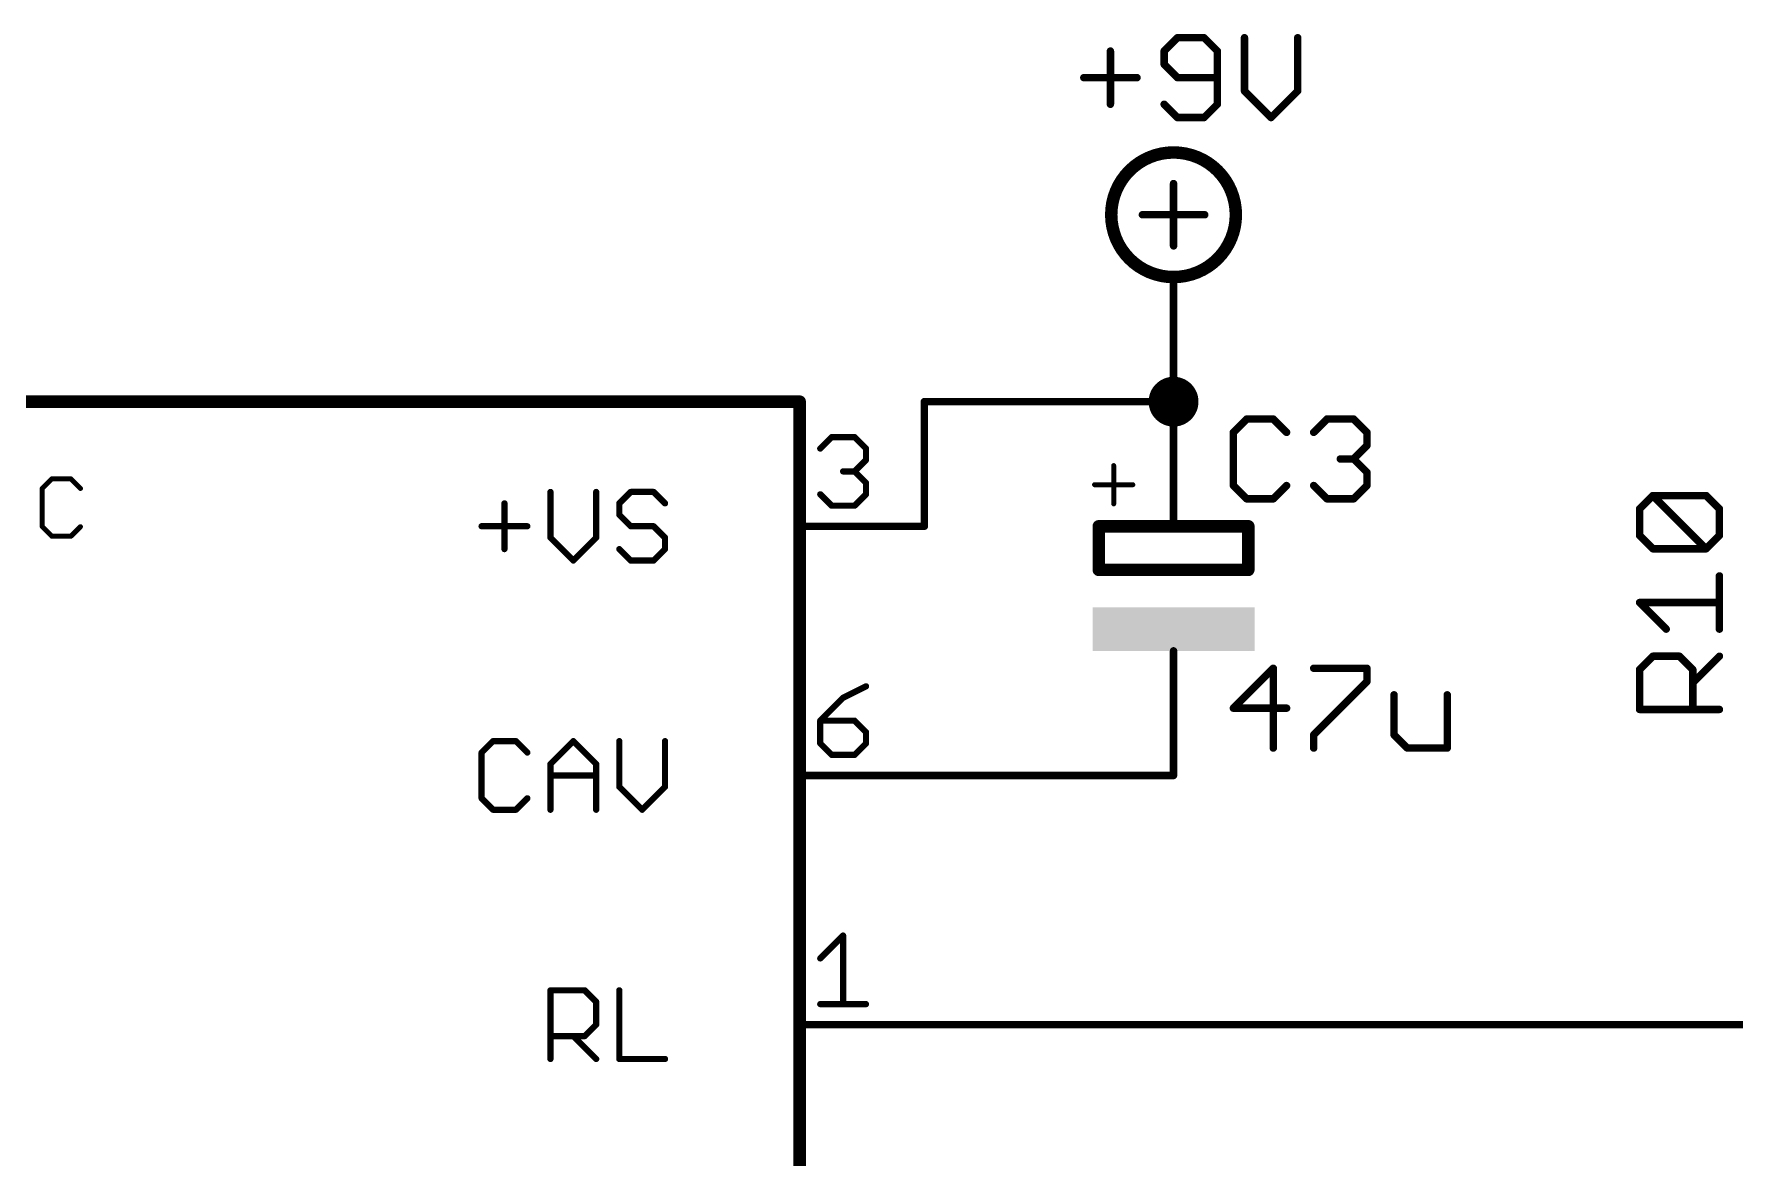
# Model space of a CAD drawing. Extents: x -44 to 217, y -56 to 126.
# Drawn here: x 70.75 to 105.42, y 22.68 to 45.59 of the extents above; entities that cross this region are included whole.
import ezdxf

# ---------------------------------------------------------------- set-up
doc = ezdxf.new("R2010")
doc.units = 0
for name, color, linetype in [('91', 94, 'CONTINUOUS'), ('94', 14, 'CONTINUOUS'), ('95', 251, 'CONTINUOUS'), ('96', 251, 'CONTINUOUS')]:
    doc.layers.add(name, color=color, linetype=linetype)

# ---------------------------------------------------------------- blocks, each defined once
blk = doc.blocks.new('RECT')
blk.add_solid([(-0.5, -0.5), (0.5, -0.5), (-0.5, 0.5), (0.5, 0.5)])

msp = doc.modelspace()

# ---------------------------------------------------------------- linework, layer by layer
at = {"layer": '91'}
for points, const_width in [([(93.98, 37.846, 1), (93.98, 38.354, 1), (93.98, 37.846)], 0.508), ([(88.9381, 38.1, 1), (88.8619, 38.1)], 0.0762), ([(88.9, 38.1381, 1), (88.9, 38.0619)], 0.0762), ([(93.98, 38.0619, 1), (93.98, 38.1381)], 0.0762), ([(88.8619, 35.56, 1), (88.9381, 35.56)], 0.0762), ([(88.9, 30.5181, 1), (88.9, 30.4419)], 0.0762), ([(93.98, 30.4419, 1), (93.98, 30.5181)], 0.0762), ([(88.9, 25.4381, 1), (88.9, 25.3619)], 0.0762)]:
    msp.add_lwpolyline(points, format="xyb", dxfattribs=dict(at, const_width=const_width))
at = {"layer": '91', "const_width": 0.1524}
for points in [[(88.9, 35.56), (88.9, 38.1)], [(88.9, 38.1), (93.98, 38.1)], [(88.9, 30.48), (93.98, 30.48)], [(88.9, 25.4), (106.68, 25.4)]]:
    msp.add_lwpolyline(points, dxfattribs=at)
at = {"layer": '94'}
for points, const_width in [([(93.98, 40.64, 1), (93.98, 43.18, 1), (93.98, 40.64)], 0.254), ([(94.0181, 42.545, 1), (93.9419, 42.545)], 0.0762), ([(93.345, 41.9481, 1), (93.345, 41.8719)], 0.0762), ([(94.615, 41.8719, 1), (94.615, 41.9481)], 0.0762), ([(93.9419, 41.275, 1), (94.0181, 41.275)], 0.0762), ([(94.0181, 40.64, 1), (93.9419, 40.64)], 0.0762), ([(86.4235, 38.1, 1), (86.2965, 38.1)], 0.127), ([(86.36, 38.0365, 1), (86.36, 38.1635)], 0.127), ([(94.0181, 38.1, 1), (93.9419, 38.1)], 0.0762), ([(93.9419, 38.1, 1), (94.0181, 38.1)], 0.0762), ([(92.7857, 36.7968, 1), (92.7349, 36.7968)], 0.0508), ([(71.1167, 36.5516, 1), (71.1167, 36.5008)], 0.0508), ([(71.1346, 36.5082, 1), (71.0987, 36.5442)], 0.0508), ([(71.5244, 36.5442, 1), (71.4885, 36.5082)], 0.0508), ([(71.5065, 36.5008, 1), (71.5065, 36.5516)], 0.0508), ([(92.3705, 36.4324, 1), (92.3705, 36.3816)], 0.0508), ([(93.1501, 36.3816, 1), (93.1501, 36.4324)], 0.0508), ([(70.9038, 36.3493, 1), (70.9397, 36.3133)], 0.0508), ([(70.9472, 36.3313, 1), (70.8964, 36.3313)], 0.0508), ([(71.6834, 36.3133, 1), (71.7193, 36.3493)], 0.0508), ([(92.7349, 36.0172, 1), (92.7857, 36.0172)], 0.0508), ([(70.9397, 35.5697, 1), (70.9038, 35.5337)], 0.0508), ([(70.8964, 35.5517, 1), (70.9472, 35.5517)], 0.0508), ([(71.1167, 35.3822, 1), (71.1167, 35.3314)], 0.0508), ([(71.0987, 35.3388, 1), (71.1346, 35.3748)], 0.0508), ([(71.4885, 35.3748, 1), (71.5244, 35.3388)], 0.0508), ([(71.5065, 35.3314, 1), (71.5065, 35.3822)], 0.0508), ([(71.7193, 35.5337, 1), (71.6834, 35.5697)], 0.0508), ([(86.36, 35.5981, 1), (86.36, 35.5219)], 0.0762), ([(88.9, 35.5219, 1), (88.9, 35.5981)], 0.0762), ([(92.5195, 35.56, 1), (92.3925, 35.56)], 0.127), ([(92.456, 35.6235, 1), (92.456, 35.4965)], 0.127), ([(93.9419, 35.56, 1), (94.0181, 35.56)], 0.0762), ([(95.5675, 35.56, 1), (95.4405, 35.56)], 0.127), ([(95.504, 35.4965, 1), (95.504, 35.6235)], 0.127), ([(92.456, 34.7345, 1), (92.456, 34.6075)], 0.127), ([(92.3925, 34.671, 1), (92.5195, 34.671)], 0.127), ([(95.4405, 34.671, 1), (95.5675, 34.671)], 0.127), ([(95.504, 34.6075, 1), (95.504, 34.7345)], 0.127), ([(94.0181, 33.02, 1), (93.9419, 33.02)], 0.0762), ([(86.36, 30.5181, 1), (86.36, 30.4419)], 0.0762), ([(88.9, 30.4419, 1), (88.9, 30.5181)], 0.0762), ([(93.9419, 30.48, 1), (94.0181, 30.48)], 0.0762), ([(86.36, 25.4381, 1), (86.36, 25.3619)], 0.0762), ([(88.9, 25.3619, 1), (88.9, 25.4381)], 0.0762)]:
    msp.add_lwpolyline(points, format="xyb", dxfattribs=dict(at, const_width=const_width))
for points, const_width in [([(93.98, 41.275), (93.98, 42.545)], 0.1524), ([(93.345, 41.91), (94.615, 41.91)], 0.1524), ([(93.98, 38.1), (93.98, 40.64)], 0.1524), ([(63.5, 38.1), (86.36, 38.1)], 0.254), ([(86.36, 38.1), (86.36, 7.62)], 0.254), ([(93.98, 38.1), (93.98, 35.56)], 0.1524), ([(92.7603, 36.0172), (92.7603, 36.7968)], 0.1016), ([(71.1167, 36.5262), (70.9218, 36.3313)], 0.1016), ([(71.5065, 36.5262), (71.1167, 36.5262)], 0.1016), ([(71.7014, 36.3313), (71.5065, 36.5262)], 0.1016), ([(92.3705, 36.407), (93.1501, 36.407)], 0.1016), ([(70.9218, 36.3313), (70.9218, 35.5517)], 0.1016), ([(70.9218, 35.5517), (71.1167, 35.3568)], 0.1016), ([(71.1167, 35.3568), (71.5065, 35.3568)], 0.1016), ([(71.5065, 35.3568), (71.7014, 35.5517)], 0.1016), ([(88.9, 35.56), (86.36, 35.56)], 0.1524), ([(92.456, 35.56), (92.456, 34.671)], 0.254), ([(92.456, 35.56), (95.504, 35.56)], 0.254), ([(95.504, 34.671), (95.504, 35.56)], 0.254), ([(92.456, 34.671), (95.504, 34.671)], 0.254), ([(93.98, 30.48), (93.98, 33.02)], 0.1524), ([(88.9, 30.48), (86.36, 30.48)], 0.1524), ([(88.9, 25.4), (86.36, 25.4)], 0.1524)]:
    msp.add_lwpolyline(points, dxfattribs=dict(at, const_width=const_width))
at = {"layer": '95'}
for points, const_width in [([(95.4704, 37.7458), (95.1992, 37.4746)], 0.1524), ([(96.0127, 37.7458), (95.4704, 37.7458)], 0.1524), ([(96.2839, 37.4746), (96.0127, 37.7458)], 0.1524), ([(96.8364, 37.4746), (97.1075, 37.7458)], 0.1524), ([(97.1075, 37.7458), (97.6499, 37.7458)], 0.1524), ([(97.6499, 37.7458), (97.921, 37.4746)], 0.1524), ([(95.1992, 37.4746), (95.1992, 36.39)], 0.1524), ([(97.921, 37.4746), (97.921, 37.2035)], 0.1524), ([(86.7791, 37.1443), (87.0121, 37.3773)], 0.127), ([(87.0121, 37.3773), (87.4782, 37.3773)], 0.127), ([(87.4782, 37.3773), (87.7112, 37.1443)], 0.127), ([(87.7112, 37.1443), (87.7112, 36.9112)], 0.127), ([(97.921, 37.2035), (97.6499, 36.9323)], 0.1524), ([(87.7112, 36.9112), (87.4782, 36.6782)], 0.127), ([(97.6499, 36.9323), (97.3787, 36.9323)], 0.1524), ([(97.6499, 36.9323), (97.921, 36.6611)], 0.1524), ([(87.4782, 36.6782), (87.2452, 36.6782)], 0.127), ([(87.4782, 36.6782), (87.7112, 36.4452)], 0.127), ([(87.7112, 36.4452), (87.7112, 36.2121)], 0.127), ([(95.1992, 36.39), (95.4704, 36.1188)], 0.1524), ([(96.0127, 36.1188), (96.2839, 36.39)], 0.1524), ([(97.1075, 36.1188), (96.8364, 36.39)], 0.1524), ([(97.921, 36.39), (97.6499, 36.1188)], 0.1524), ([(97.921, 36.6611), (97.921, 36.39)], 0.1524), ([(80.3429, 36.0267), (80.3429, 35.0945)], 0.127), ([(81.2801, 36.2597), (81.2801, 35.3276)], 0.127), ([(82.2123, 35.3276), (82.2123, 36.2597)], 0.127), ([(82.9164, 36.2597), (82.6834, 36.0267)], 0.127), ([(82.6834, 36.0267), (82.6834, 35.7936)], 0.127), ([(83.3825, 36.2597), (82.9164, 36.2597)], 0.127), ([(83.6155, 36.0267), (83.3825, 36.2597)], 0.127), ([(87.0121, 35.9791), (86.7791, 36.2121)], 0.127), ([(87.7112, 36.2121), (87.4782, 35.9791)], 0.127), ([(95.4704, 36.1188), (96.0127, 36.1188)], 0.1524), ([(97.6499, 36.1188), (97.1075, 36.1188)], 0.1524), ([(103.4782, 35.914), (103.7494, 36.1852)], 0.1524), ([(103.7494, 36.1852), (104.834, 36.1852)], 0.1524), ([(104.834, 35.1005), (103.7494, 36.1852)], 0.1524), ([(104.834, 36.1852), (105.1052, 35.914)], 0.1524), ([(82.6834, 35.7936), (82.9164, 35.5606)], 0.127), ([(87.4782, 35.9791), (87.0121, 35.9791)], 0.127), ([(103.4782, 35.3717), (103.4782, 35.914)], 0.1524), ([(105.1052, 35.914), (105.1052, 35.3717)], 0.1524), ([(79.8769, 35.5606), (80.809, 35.5606)], 0.127), ([(81.2801, 35.3276), (81.7462, 34.8615)], 0.127), ([(81.7462, 34.8615), (82.2123, 35.3276)], 0.127), ([(82.9164, 35.5606), (83.3825, 35.5606)], 0.127), ([(83.3825, 35.5606), (83.6155, 35.3276)], 0.127), ([(83.6155, 35.3276), (83.6155, 35.0945)], 0.127), ([(103.7494, 35.1005), (103.4782, 35.3717)], 0.1524), ([(105.1052, 35.3717), (104.834, 35.1005)], 0.1524), ([(82.9164, 34.8615), (82.6834, 35.0945)], 0.127), ([(83.6155, 35.0945), (83.3825, 34.8615)], 0.127), ([(104.834, 35.1005), (103.7494, 35.1005)], 0.1524), ([(83.3825, 34.8615), (82.9164, 34.8615)], 0.127), ([(105.1052, 33.4634), (105.1052, 34.548)], 0.1524), ([(104.0205, 33.4634), (103.4782, 34.0057)], 0.1524), ([(103.4782, 34.0057), (105.1052, 34.0057)], 0.1524), ([(103.4782, 32.6397), (103.7494, 32.9109)], 0.1524), ([(103.7494, 32.9109), (104.2917, 32.9109)], 0.1524), ([(104.2917, 32.9109), (104.5629, 32.6397)], 0.1524), ([(104.5629, 32.3685), (105.1052, 32.9109)], 0.1524), ([(103.4782, 31.8262), (103.4782, 32.6397)], 0.1524), ([(104.5629, 32.6397), (104.5629, 31.8262)], 0.1524), ([(87.7112, 32.2973), (87.2452, 32.0643)], 0.127), ([(87.2452, 32.0643), (86.7791, 31.5982)], 0.127), ([(105.1052, 31.8262), (103.4782, 31.8262)], 0.1524), ([(86.7791, 31.5982), (86.7791, 31.1321)], 0.127), ([(87.4782, 31.5982), (86.7791, 31.5982)], 0.127), ([(87.7112, 31.3652), (87.4782, 31.5982)], 0.127), ([(80.1099, 31.1797), (79.8769, 30.9467)], 0.127), ([(80.576, 31.1797), (80.1099, 31.1797)], 0.127), ([(80.809, 30.9467), (80.576, 31.1797)], 0.127), ([(81.2801, 30.7136), (81.7462, 31.1797)], 0.127), ([(81.7462, 31.1797), (82.2123, 30.7136)], 0.127), ([(82.6834, 31.1797), (82.6834, 30.2476)], 0.127), ([(83.6155, 30.2476), (83.6155, 31.1797)], 0.127), ([(87.7112, 31.1321), (87.7112, 31.3652)], 0.127), ([(79.8769, 30.9467), (79.8769, 30.0145)], 0.127), ([(86.7791, 31.1321), (87.0121, 30.8991)], 0.127), ([(87.0121, 30.8991), (87.4782, 30.8991)], 0.127), ([(87.4782, 30.8991), (87.7112, 31.1321)], 0.127), ([(81.2801, 29.7815), (81.2801, 30.7136)], 0.127), ([(81.2801, 30.4806), (82.2123, 30.4806)], 0.127), ([(82.2123, 30.7136), (82.2123, 29.7815)], 0.127), ([(82.6834, 30.2476), (83.1495, 29.7815)], 0.127), ([(83.1495, 29.7815), (83.6155, 30.2476)], 0.127), ([(79.8769, 30.0145), (80.1099, 29.7815)], 0.127), ([(80.1099, 29.7815), (80.576, 29.7815)], 0.127), ([(80.576, 29.7815), (80.809, 30.0145)], 0.127), ([(86.7791, 26.7512), (87.2452, 27.2173)], 0.127), ([(87.2452, 27.2173), (87.2452, 25.8191)], 0.127), ([(81.2801, 24.7015), (81.2801, 26.0997)], 0.127), ([(81.2801, 26.0997), (81.9792, 26.0997)], 0.127), ([(81.9792, 26.0997), (82.2123, 25.8667)], 0.127), ([(82.6834, 26.0997), (82.6834, 24.7015)], 0.127), ([(82.2123, 25.8667), (82.2123, 25.4006)], 0.127), ([(86.7791, 25.8191), (87.7112, 25.8191)], 0.127), ([(82.2123, 25.4006), (81.9792, 25.1676)], 0.127), ([(81.9792, 25.1676), (81.2801, 25.1676)], 0.127), ([(81.7462, 25.1676), (82.2123, 24.7015)], 0.127), ([(82.6834, 24.7015), (83.6155, 24.7015)], 0.127)]:
    msp.add_lwpolyline(points, dxfattribs=dict(at, const_width=const_width))
for points, const_width in [([(95.4704, 37.7839, 1), (95.4704, 37.7077)], 0.0762), ([(95.4973, 37.7188, 1), (95.4434, 37.7727)], 0.0762), ([(96.0396, 37.7727, 1), (95.9858, 37.7188)], 0.0762), ([(96.0127, 37.7077, 1), (96.0127, 37.7839)], 0.0762), ([(97.1075, 37.7839, 1), (97.1075, 37.7077)], 0.0762), ([(97.1345, 37.7188, 1), (97.0806, 37.7727)], 0.0762), ([(97.6768, 37.7727, 1), (97.6229, 37.7188)], 0.0762), ([(97.6499, 37.7077, 1), (97.6499, 37.7839)], 0.0762), ([(95.2373, 37.4746, 1), (95.1611, 37.4746)], 0.0762), ([(95.1723, 37.5016, 1), (95.2261, 37.4477)], 0.0762), ([(96.2569, 37.4477, 1), (96.3108, 37.5016)], 0.0762), ([(96.8094, 37.5016, 1), (96.8633, 37.4477)], 0.0762), ([(97.9591, 37.4746, 1), (97.8829, 37.4746)], 0.0762), ([(97.8941, 37.4477, 1), (97.948, 37.5016)], 0.0762), ([(86.7566, 37.1667, 1), (86.8016, 37.1218)], 0.0635), ([(87.0121, 37.409, 1), (87.0121, 37.3455)], 0.0635), ([(87.0346, 37.3548, 1), (86.9897, 37.3997)], 0.0635), ([(87.5006, 37.3997, 1), (87.4557, 37.3548)], 0.0635), ([(87.4782, 37.3455, 1), (87.4782, 37.409)], 0.0635), ([(87.743, 37.1443, 1), (87.6795, 37.1443)], 0.0635), ([(87.6888, 37.1218, 1), (87.7337, 37.1667)], 0.0635), ([(97.8829, 37.2035, 1), (97.9591, 37.2035)], 0.0762), ([(97.948, 37.1765, 1), (97.8941, 37.2304)], 0.0762), ([(87.6795, 36.9112, 1), (87.743, 36.9112)], 0.0635), ([(87.7337, 36.8888, 1), (87.6888, 36.9337)], 0.0635), ([(97.3787, 36.9704, 1), (97.3787, 36.8942)], 0.0762), ([(97.6768, 36.9592, 1), (97.6229, 36.9054)], 0.0762), ([(97.6229, 36.9592, 1), (97.6768, 36.9054)], 0.0762), ([(97.6499, 36.8942, 1), (97.6499, 36.9704)], 0.0762), ([(87.2452, 36.7099, 1), (87.2452, 36.6464)], 0.0635), ([(87.5006, 36.7006, 1), (87.4557, 36.6557)], 0.0635), ([(87.4557, 36.7006, 1), (87.5006, 36.6557)], 0.0635), ([(87.4782, 36.6464, 1), (87.4782, 36.7099)], 0.0635), ([(87.743, 36.4452, 1), (87.6795, 36.4452)], 0.0635), ([(87.6888, 36.4227, 1), (87.7337, 36.4676)], 0.0635), ([(95.2261, 36.4169, 1), (95.1723, 36.363)], 0.0762), ([(95.1611, 36.39, 1), (95.2373, 36.39)], 0.0762), ([(96.3108, 36.363, 1), (96.2569, 36.4169)], 0.0762), ([(96.8633, 36.4169, 1), (96.8094, 36.363)], 0.0762), ([(97.9591, 36.6611, 1), (97.8829, 36.6611)], 0.0762), ([(97.8829, 36.39, 1), (97.9591, 36.39)], 0.0762), ([(97.8941, 36.6342, 1), (97.948, 36.6881)], 0.0762), ([(97.948, 36.363, 1), (97.8941, 36.4169)], 0.0762), ([(80.3747, 36.0267, 1), (80.3112, 36.0267)], 0.0635), ([(81.3119, 36.2597, 1), (81.2484, 36.2597)], 0.0635), ([(82.244, 36.2597, 1), (82.1805, 36.2597)], 0.0635), ([(82.7152, 36.0267, 1), (82.6517, 36.0267)], 0.0635), ([(82.661, 36.0491, 1), (82.7059, 36.0042)], 0.0635), ([(82.9164, 36.2914, 1), (82.9164, 36.2279)], 0.0635), ([(82.9389, 36.2372, 1), (82.894, 36.2821)], 0.0635), ([(83.405, 36.2821, 1), (83.3601, 36.2372)], 0.0635), ([(83.3825, 36.2279, 1), (83.3825, 36.2914)], 0.0635), ([(83.5931, 36.0042, 1), (83.638, 36.0491)], 0.0635), ([(86.8016, 36.2346, 1), (86.7566, 36.1897)], 0.0635), ([(87.6795, 36.2121, 1), (87.743, 36.2121)], 0.0635), ([(87.7337, 36.1897, 1), (87.6888, 36.2346)], 0.0635), ([(95.4704, 36.1569, 1), (95.4704, 36.0807)], 0.0762), ([(95.4434, 36.0919, 1), (95.4973, 36.1457)], 0.0762), ([(95.9858, 36.1457, 1), (96.0396, 36.0919)], 0.0762), ([(96.0127, 36.0807, 1), (96.0127, 36.1569)], 0.0762), ([(97.1075, 36.1569, 1), (97.1075, 36.0807)], 0.0762), ([(97.0806, 36.0919, 1), (97.1345, 36.1457)], 0.0762), ([(97.6229, 36.1457, 1), (97.6768, 36.0919)], 0.0762), ([(97.6499, 36.0807, 1), (97.6499, 36.1569)], 0.0762), ([(103.7763, 36.2121, 1), (103.7224, 36.1582)], 0.0762), ([(103.7494, 36.2233, 1), (103.7494, 36.1471)], 0.0762), ([(103.7763, 36.1582, 1), (103.7224, 36.2121)], 0.0762), ([(104.861, 36.2121, 1), (104.8071, 36.1582)], 0.0762), ([(104.834, 36.1471, 1), (104.834, 36.2233)], 0.0762), ([(82.7059, 35.8161, 1), (82.661, 35.7712)], 0.0635), ([(82.6517, 35.7936, 1), (82.7152, 35.7936)], 0.0635), ([(87.0121, 36.0109, 1), (87.0121, 35.9474)], 0.0635), ([(86.9897, 35.9566, 1), (87.0346, 36.0016)], 0.0635), ([(87.4557, 36.0016, 1), (87.5006, 35.9566)], 0.0635), ([(87.4782, 35.9474, 1), (87.4782, 36.0109)], 0.0635), ([(103.5163, 35.914, 1), (103.4401, 35.914)], 0.0762), ([(103.4513, 35.9409, 1), (103.5052, 35.8871)], 0.0762), ([(105.1433, 35.914, 1), (105.0671, 35.914)], 0.0762), ([(105.0783, 35.8871, 1), (105.1321, 35.9409)], 0.0762), ([(79.8769, 35.5923, 1), (79.8769, 35.5288)], 0.0635), ([(80.809, 35.5288, 1), (80.809, 35.5923)], 0.0635), ([(81.3026, 35.35, 1), (81.2577, 35.3051)], 0.0635), ([(82.2347, 35.3051, 1), (82.1898, 35.35)], 0.0635), ([(82.9164, 35.5923, 1), (82.9164, 35.5288)], 0.0635), ([(82.894, 35.5381, 1), (82.9389, 35.583)], 0.0635), ([(83.405, 35.583, 1), (83.3601, 35.5381)], 0.0635), ([(83.3825, 35.5288, 1), (83.3825, 35.5923)], 0.0635), ([(83.6473, 35.3276, 1), (83.5838, 35.3276)], 0.0635), ([(83.5931, 35.3051, 1), (83.638, 35.35)], 0.0635), ([(103.5052, 35.3986, 1), (103.4513, 35.3447)], 0.0762), ([(103.4401, 35.3717, 1), (103.5163, 35.3717)], 0.0762), ([(105.0671, 35.3717, 1), (105.1433, 35.3717)], 0.0762), ([(105.1321, 35.3447, 1), (105.0783, 35.3986)], 0.0762), ([(80.3112, 35.0945, 1), (80.3747, 35.0945)], 0.0635), ([(81.2484, 35.3276, 1), (81.3119, 35.3276)], 0.0635), ([(82.1805, 35.3276, 1), (82.244, 35.3276)], 0.0635), ([(82.7059, 35.117, 1), (82.661, 35.0721)], 0.0635), ([(83.5838, 35.0945, 1), (83.6473, 35.0945)], 0.0635), ([(83.638, 35.0721, 1), (83.5931, 35.117)], 0.0635), ([(103.7494, 35.1386, 1), (103.7494, 35.0624)], 0.0762), ([(103.7224, 35.0736, 1), (103.7763, 35.1275)], 0.0762), ([(104.8071, 35.1275, 1), (104.861, 35.0736)], 0.0762), ([(104.8071, 35.0736, 1), (104.861, 35.1275)], 0.0762), ([(104.834, 35.0624, 1), (104.834, 35.1386)], 0.0762), ([(81.7238, 34.884, 1), (81.7687, 34.839)], 0.0635), ([(81.7238, 34.839, 1), (81.7687, 34.884)], 0.0635), ([(82.9164, 34.8933, 1), (82.9164, 34.8297)], 0.0635), ([(82.894, 34.839, 1), (82.9389, 34.884)], 0.0635), ([(83.3601, 34.884, 1), (83.405, 34.839)], 0.0635), ([(83.3825, 34.8297, 1), (83.3825, 34.8933)], 0.0635), ([(105.1433, 34.548, 1), (105.0671, 34.548)], 0.0762), ([(103.5052, 34.0326, 1), (103.4513, 33.9787)], 0.0762), ([(103.4782, 34.0438, 1), (103.4782, 33.9676)], 0.0762), ([(105.1052, 33.9676, 1), (105.1052, 34.0438)], 0.0762), ([(103.9936, 33.4364, 1), (104.0475, 33.4903)], 0.0762), ([(105.0671, 33.4634, 1), (105.1433, 33.4634)], 0.0762), ([(103.7494, 32.949, 1), (103.7494, 32.8728)], 0.0762), ([(103.7763, 32.8839, 1), (103.7224, 32.9378)], 0.0762), ([(104.3186, 32.9378, 1), (104.2648, 32.8839)], 0.0762), ([(104.2917, 32.8728, 1), (104.2917, 32.949)], 0.0762), ([(105.1321, 32.8839, 1), (105.0783, 32.9378)], 0.0762), ([(103.5163, 32.6397, 1), (103.4401, 32.6397)], 0.0762), ([(103.4513, 32.6666, 1), (103.5052, 32.6128)], 0.0762), ([(104.601, 32.6397, 1), (104.5248, 32.6397)], 0.0762), ([(104.5359, 32.6128, 1), (104.5898, 32.6666)], 0.0762), ([(87.7254, 32.2689, 1), (87.697, 32.3257)], 0.0635), ([(104.5359, 32.3955, 1), (104.5898, 32.3416)], 0.0762), ([(87.231, 32.0927, 1), (87.2594, 32.0359)], 0.0635), ([(87.2676, 32.0418, 1), (87.2227, 32.0867)], 0.0635), ([(103.4782, 31.8643, 1), (103.4782, 31.7881)], 0.0762), ([(105.1052, 31.7881, 1), (105.1052, 31.8643)], 0.0762), ([(86.8109, 31.5982, 1), (86.7473, 31.5982)], 0.0635), ([(86.7791, 31.6299, 1), (86.7791, 31.5664)], 0.0635), ([(86.7566, 31.6206, 1), (86.8016, 31.5757)], 0.0635), ([(87.5006, 31.6206, 1), (87.4557, 31.5757)], 0.0635), ([(87.4782, 31.5664, 1), (87.4782, 31.6299)], 0.0635), ([(103.4401, 31.8262, 1), (103.5163, 31.8262)], 0.0762), ([(104.5248, 31.8262, 1), (104.601, 31.8262)], 0.0762), ([(80.1099, 31.2114, 1), (80.1099, 31.1479)], 0.0635), ([(80.1323, 31.1572, 1), (80.0874, 31.2021)], 0.0635), ([(80.5984, 31.2021, 1), (80.5535, 31.1572)], 0.0635), ([(80.576, 31.1479, 1), (80.576, 31.2114)], 0.0635), ([(81.7687, 31.2021, 1), (81.7238, 31.1572)], 0.0635), ([(81.7687, 31.1572, 1), (81.7238, 31.2021)], 0.0635), ([(82.7152, 31.1797, 1), (82.6517, 31.1797)], 0.0635), ([(83.6473, 31.1797, 1), (83.5838, 31.1797)], 0.0635), ([(87.743, 31.3652, 1), (87.6795, 31.3652)], 0.0635), ([(87.6888, 31.3427, 1), (87.7337, 31.3876)], 0.0635), ([(79.9086, 30.9467, 1), (79.8451, 30.9467)], 0.0635), ([(79.8544, 30.9691, 1), (79.8993, 30.9242)], 0.0635), ([(80.7865, 30.9242, 1), (80.8314, 30.9691)], 0.0635), ([(86.7473, 31.1321, 1), (86.8109, 31.1321)], 0.0635), ([(86.8016, 31.1546, 1), (86.7566, 31.1097)], 0.0635), ([(87.0121, 30.9308, 1), (87.0121, 30.8674)], 0.0635), ([(86.9897, 30.8766, 1), (87.0346, 30.9216)], 0.0635), ([(87.4557, 30.9216, 1), (87.5006, 30.8766)], 0.0635), ([(87.4782, 30.8674, 1), (87.4782, 30.9308)], 0.0635), ([(87.6795, 31.1321, 1), (87.743, 31.1321)], 0.0635), ([(87.7337, 31.1097, 1), (87.6888, 31.1546)], 0.0635), ([(81.2801, 30.5123, 1), (81.2801, 30.4488)], 0.0635), ([(81.3119, 30.7136, 1), (81.2484, 30.7136)], 0.0635), ([(81.2577, 30.7361, 1), (81.3026, 30.6912)], 0.0635), ([(82.244, 30.7136, 1), (82.1805, 30.7136)], 0.0635), ([(82.1898, 30.6912, 1), (82.2347, 30.7361)], 0.0635), ([(82.2123, 30.4488, 1), (82.2123, 30.5123)], 0.0635), ([(82.7059, 30.27, 1), (82.661, 30.2251)], 0.0635), ([(82.6517, 30.2476, 1), (82.7152, 30.2476)], 0.0635), ([(83.5838, 30.2476, 1), (83.6473, 30.2476)], 0.0635), ([(83.638, 30.2251, 1), (83.5931, 30.27)], 0.0635), ([(79.8451, 30.0145, 1), (79.9086, 30.0145)], 0.0635), ([(79.8993, 30.037, 1), (79.8544, 29.9921)], 0.0635), ([(80.1099, 29.8133, 1), (80.1099, 29.7498)], 0.0635), ([(80.0874, 29.759, 1), (80.1323, 29.804)], 0.0635), ([(80.5535, 29.804, 1), (80.5984, 29.759)], 0.0635), ([(80.576, 29.7498, 1), (80.576, 29.8133)], 0.0635), ([(80.8314, 29.9921, 1), (80.7865, 30.037)], 0.0635), ([(83.127, 29.804, 1), (83.1719, 29.759)], 0.0635), ([(83.127, 29.759, 1), (83.1719, 29.804)], 0.0635), ([(81.2484, 29.7815, 1), (81.3119, 29.7815)], 0.0635), ([(82.1805, 29.7815, 1), (82.244, 29.7815)], 0.0635), ([(87.2769, 27.2173, 1), (87.2134, 27.2173)], 0.0635), ([(87.2676, 27.1948, 1), (87.2227, 27.2397)], 0.0635), ([(86.7566, 26.7737, 1), (86.8016, 26.7288)], 0.0635), ([(81.2801, 26.1314, 1), (81.2801, 26.0679)], 0.0635), ([(81.3119, 26.0997, 1), (81.2484, 26.0997)], 0.0635), ([(82.0017, 26.1221, 1), (81.9568, 26.0772)], 0.0635), ([(81.9792, 26.0679, 1), (81.9792, 26.1314)], 0.0635), ([(82.7152, 26.0997, 1), (82.6517, 26.0997)], 0.0635), ([(82.244, 25.8667, 1), (82.1805, 25.8667)], 0.0635), ([(82.1898, 25.8442, 1), (82.2347, 25.8891)], 0.0635), ([(86.7791, 25.8509, 1), (86.7791, 25.7874)], 0.0635), ([(87.2134, 25.8191, 1), (87.2769, 25.8191)], 0.0635), ([(87.7112, 25.7874, 1), (87.7112, 25.8509)], 0.0635), ([(82.1805, 25.4006, 1), (82.244, 25.4006)], 0.0635), ([(82.2347, 25.3781, 1), (82.1898, 25.423)], 0.0635), ([(81.2801, 25.1993, 1), (81.2801, 25.1358)], 0.0635), ([(81.7687, 25.19, 1), (81.7238, 25.1451)], 0.0635), ([(81.9568, 25.19, 1), (82.0017, 25.1451)], 0.0635), ([(81.9792, 25.1358, 1), (81.9792, 25.1993)], 0.0635), ([(81.2484, 24.7015, 1), (81.3119, 24.7015)], 0.0635), ([(82.1898, 24.679, 1), (82.2347, 24.724)], 0.0635), ([(82.6834, 24.7333, 1), (82.6834, 24.6698)], 0.0635), ([(82.6517, 24.7015, 1), (82.7152, 24.7015)], 0.0635), ([(83.6155, 24.6698, 1), (83.6155, 24.7333)], 0.0635)]:
    msp.add_lwpolyline(points, format="xyb", dxfattribs=dict(at, const_width=const_width))
at = {"layer": '96', "const_width": 0.1524}
for points in [[(94.0595, 45.5182), (93.7884, 45.247)], [(94.6018, 45.5182), (94.0595, 45.5182)], [(94.873, 45.247), (94.6018, 45.5182)], [(95.4255, 45.5182), (95.4255, 44.4335)], [(96.5102, 44.4335), (96.5102, 45.5182)], [(92.6935, 45.247), (92.6935, 44.1624)], [(93.7884, 45.247), (93.7884, 44.9759)], [(94.873, 44.1624), (94.873, 45.247)], [(92.1512, 44.7047), (93.2359, 44.7047)], [(93.7884, 44.9759), (94.0595, 44.7047)], [(94.0595, 44.7047), (94.873, 44.7047)], [(95.4255, 44.4335), (95.9678, 43.8912)], [(95.9678, 43.8912), (96.5102, 44.4335)], [(93.7884, 44.1624), (94.0595, 43.8912)], [(94.6018, 43.8912), (94.873, 44.1624)], [(94.0595, 43.8912), (94.6018, 43.8912)], [(96.0127, 32.6658), (95.1992, 31.8523)], [(96.0127, 31.0388), (96.0127, 32.6658)], [(96.8364, 32.6658), (97.921, 32.6658)], [(97.921, 32.6658), (97.921, 32.3946)], [(97.921, 32.3946), (96.8364, 31.31)], [(95.1992, 31.8523), (96.2839, 31.8523)], [(98.4735, 32.1235), (98.4735, 31.31)], [(99.5582, 31.0388), (99.5582, 32.1235)], [(96.8364, 31.31), (96.8364, 31.0388)], [(98.4735, 31.31), (98.7447, 31.0388)], [(98.7447, 31.0388), (99.5582, 31.0388)]]:
    msp.add_lwpolyline(points, dxfattribs=at)
at = {"layer": '96', "const_width": 0.0762}
for points in [[(94.0595, 45.5563, 1), (94.0595, 45.4801)], [(94.0865, 45.4912, 1), (94.0326, 45.5451)], [(94.6288, 45.5451, 1), (94.5749, 45.4912)], [(94.6018, 45.4801, 1), (94.6018, 45.5563)], [(95.4636, 45.5182, 1), (95.3874, 45.5182)], [(96.5483, 45.5182, 1), (96.4721, 45.5182)], [(92.7316, 45.247, 1), (92.6554, 45.247)], [(93.7614, 45.274, 1), (93.8153, 45.2201)], [(93.8265, 45.247, 1), (93.7503, 45.247)], [(94.9111, 45.247, 1), (94.8349, 45.247)], [(94.8461, 45.2201, 1), (94.9, 45.274)], [(92.1512, 44.7428, 1), (92.1512, 44.6666)], [(93.2359, 44.6666, 1), (93.2359, 44.7428)], [(93.8153, 45.0028, 1), (93.7614, 44.9489)], [(93.7503, 44.9759, 1), (93.8265, 44.9759)], [(94.0595, 44.7428, 1), (94.0595, 44.6666)], [(94.0326, 44.6778, 1), (94.0865, 44.7316)], [(94.873, 44.6666, 1), (94.873, 44.7428)], [(95.4525, 44.4605, 1), (95.3986, 44.4066)], [(95.3874, 44.4335, 1), (95.4636, 44.4335)], [(96.4721, 44.4335, 1), (96.5483, 44.4335)], [(96.5371, 44.4066, 1), (96.4832, 44.4605)], [(92.6554, 44.1624, 1), (92.7316, 44.1624)], [(93.8153, 44.1893, 1), (93.7614, 44.1354)], [(94.8349, 44.1624, 1), (94.9111, 44.1624)], [(94.9, 44.1354, 1), (94.8461, 44.1893)], [(94.0595, 43.9293, 1), (94.0595, 43.8531)], [(94.0326, 43.8643, 1), (94.0865, 43.9181)], [(94.5749, 43.9181, 1), (94.6288, 43.8643)], [(94.6018, 43.8531, 1), (94.6018, 43.9293)], [(95.9409, 43.9181, 1), (95.9948, 43.8643)], [(95.9409, 43.8643, 1), (95.9948, 43.9181)], [(96.0508, 32.6658, 1), (95.9746, 32.6658)], [(96.0396, 32.6388, 1), (95.9858, 32.6927)], [(96.8364, 32.7039, 1), (96.8364, 32.6277)], [(97.9591, 32.6658, 1), (97.8829, 32.6658)], [(97.921, 32.6277, 1), (97.921, 32.7039)], [(97.8829, 32.3946, 1), (97.9591, 32.3946)], [(97.948, 32.3677, 1), (97.8941, 32.4216)], [(95.1992, 31.8904, 1), (95.1992, 31.8142)], [(95.1723, 31.8792, 1), (95.2261, 31.8254)], [(96.2839, 31.8142, 1), (96.2839, 31.8904)], [(98.5116, 32.1235, 1), (98.4354, 32.1235)], [(99.5963, 32.1235, 1), (99.5201, 32.1235)], [(96.8094, 31.3369, 1), (96.8633, 31.283)], [(96.8745, 31.31, 1), (96.7983, 31.31)], [(98.5005, 31.3369, 1), (98.4466, 31.283)], [(98.4354, 31.31, 1), (98.5116, 31.31)], [(95.9746, 31.0388, 1), (96.0508, 31.0388)], [(96.7983, 31.0388, 1), (96.8745, 31.0388)], [(98.7447, 31.0769, 1), (98.7447, 31.0007)], [(98.7177, 31.0119, 1), (98.7716, 31.0657)], [(99.5201, 31.0388, 1), (99.5963, 31.0388)], [(99.5582, 31.0007, 1), (99.5582, 31.0769)]]:
    msp.add_lwpolyline(points, format="xyb", dxfattribs=at)

# ---------------------------------------------------------------- block references
at = {"layer": '94', "xscale": 3.302, "yscale": 0.889}
msp.add_blockref('RECT', (93.98, 33.4645), dxfattribs=at)

doc.saveas('drawing.dxf')
